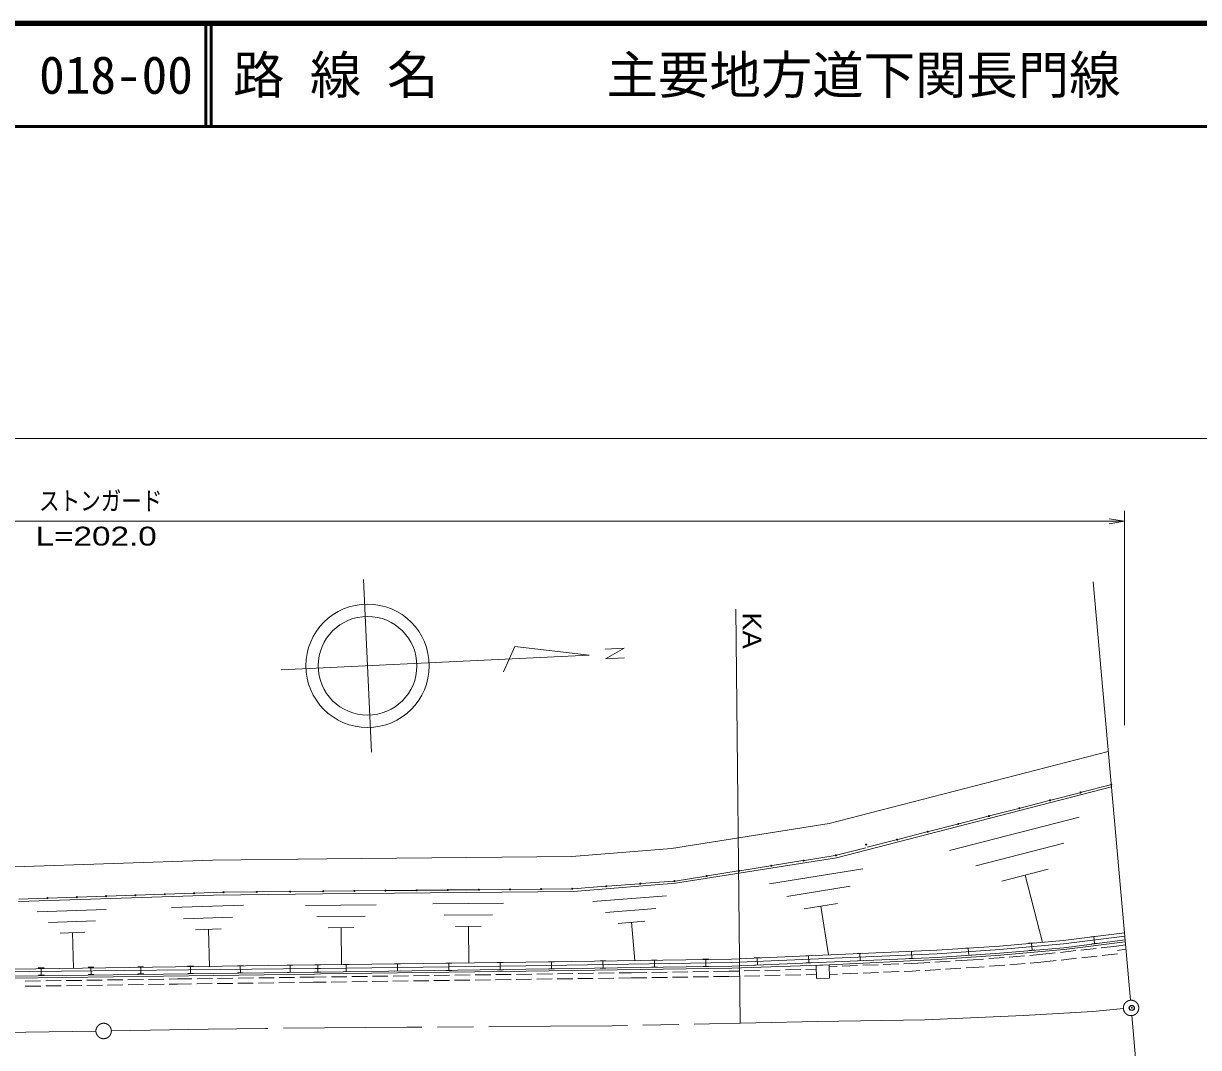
# Model space of a CAD drawing. Units: millimetres, scale not verified. Extents: x 40000 to 680000, y 20000 to 380000.
# Drawn here: x 160004 to 274318, y 280432 to 380000 of the extents above; entities that cross this region are included whole.
import ezdxf
from ezdxf.enums import TextEntityAlignment as Align

# ---------------------------------------------------------------- set-up
doc = ezdxf.new("R2010")
doc.units = ezdxf.units.MM
doc.header["$LTSCALE"] = 1000
doc.header["$PDMODE"] = 32
doc.header["$PDSIZE"] = 500
doc.linetypes.add('CHAIN', pattern=[18.5, 12, -1.5, 3.5, -1.5])
for name, color, linetype, lineweight in [('M-BMK', 2, 'CHAIN', 13), ('M-BMK-OTRS', 5, 'Continuous', 13), ('M-BMK-SRVR', 3, 'Continuous', 13), ('M-STR-HTXT', 7, 'Continuous', 13), ('M-STR-STRC', 7, 'Continuous', 13), ('M-TTL', 2, 'Continuous', 140), ('M-TTL-LINE', 7, 'Continuous', 50), ('M-WORK', 1, 'Continuous', 13)]:
    doc.layers.add(name, color=color, linetype=linetype, lineweight=lineweight)
doc.layers.add('M-OTRS', color=6, linetype='Continuous')
doc.layers.add('M-TTL-TXT', color=7, linetype='Continuous')
doc.styles.add('ＭＳ ゴシック', font='')
doc.styles.add('ＭＳ Ｐゴシック', font='')
doc.styles.get('ＭＳ ゴシック').set_extended_font_data('MS Gothic')
doc.styles.get('ＭＳ Ｐゴシック').set_extended_font_data('MS PGothic')

# ---------------------------------------------------------------- blocks, each defined once
blk = doc.blocks.new('open_arrow')
at = {"color": 0, "linetype": 'Continuous', "lineweight": -2}
blk.add_lwpolyline([(7.5, 1.25), (0, 0), (7.5, -1.25)], dxfattribs=at)

msp = doc.modelspace()

# ---------------------------------------------------------------- linework, layer by layer
at = {"layer": 'M-BMK'}
for points in [[(267011, 284210), (264038, 283946), (257293, 283554), (247688, 283110), (237252, 282944), (217269, 282550), (197287, 282398), (183555, 282292), (177977, 282207), (168550, 282050)], [(167050, 282025), (157969, 281874), (137965, 281550), (117984, 281247), (97823, 280950), (77736, 280677), (68559, 280534)]]:
    msp.add_lwpolyline(points, dxfattribs=at)
for centre in [(267758, 284277), (167800, 282037)]:
    msp.add_circle(centre, 750, dxfattribs=at)
at = {"layer": 'M-BMK-OTRS'}
for p, q in [((267691, 285024), (264069, 325725)), ((271447, 242829), (267824, 283530))]:
    msp.add_line(p, q, dxfattribs=at)
at = {"layer": 'M-BMK-SRVR'}
for p, q in [((193876, 309155), (193076, 325936)), ((207803, 319429), (206718, 316975)), ((215052, 318574), (207803, 319429)), ((216587, 319171), (218436, 319259)), ((218436, 319259), (216627, 318211)), ((215052, 318574), (185086, 317145)), ((216627, 318211), (218484, 318309))]:
    msp.add_line(p, q, dxfattribs=at)
for radius in [6000, 4800]:
    msp.add_circle((193476, 317545), radius, dxfattribs=at)
at = {"layer": 'M-OTRS'}
msp.add_point((267822, 284278), dxfattribs=at)
at = {"layer": 'M-STR-HTXT'}
for p, q in [((67718, 339646), (563100, 339646)), ((67718, 331599), (267119, 331599)), ((267119, 311758), (267119, 332599)), ((229725, 282796), (229300, 323050))]:
    msp.add_line(p, q, dxfattribs=at)
at = {"layer": 'M-STR-STRC'}
for p, q in [((267107, 291590), (261139, 290834)), ((261139, 290834), (254949, 290290)), ((261200, 290509), (254996, 289963)), ((257788, 290560), (258346, 290609)), ((258128, 289887), (258067, 290585)), ((267137, 291256), (261200, 290509)), ((267169, 290893), (261214, 290138)), ((261235, 289951), (267184, 290719)), ((263847, 291195), (264402, 291265)), ((264490, 290570), (263934, 290500)), ((264212, 290535), (264125, 291230)), ((248848, 289880), (228882, 289035)), ((248902, 289545), (228897, 288708)), ((236104, 289360), (236664, 289383)), ((236413, 288672), (236384, 289371)), ((241106, 289569), (241665, 289592)), ((241415, 288881), (241385, 289581)), ((246107, 289778), (246667, 289802)), ((246416, 289091), (246387, 289790)), ((254949, 290290), (248848, 289880)), ((255003, 289592), (248886, 289181)), ((248896, 288995), (255051, 289402)), ((254996, 289963), (248902, 289545)), ((251646, 290084), (252204, 290122)), ((252252, 289424), (251694, 289386)), ((251973, 289405), (251925, 290103)), ((261214, 290138), (255003, 289592)), ((255051, 289402), (261235, 289951)), ((258407, 289912), (257850, 289863)), ((188364, 288119), (139932, 287594)), ((188400, 288453), (158928, 288056)), ((161443, 288177), (162003, 288183)), ((161730, 287480), (161723, 288180)), ((166286, 288230), (166846, 288236)), ((166573, 287533), (166566, 288233)), ((171129, 288282), (171689, 288288)), ((171417, 287585), (171409, 288285)), ((175972, 288335), (176532, 288341)), ((176260, 287638), (176252, 288338)), ((180816, 288387), (181376, 288393)), ((181103, 287690), (181096, 288390)), ((185659, 288439), (186219, 288445)), ((185946, 287742), (185939, 288442)), ((188350, 288469), (188910, 288475)), ((188904, 288125), (188364, 288119)), ((188903, 288460), (188400, 288453)), ((188638, 287772), (188630, 288472)), ((208877, 288732), (188903, 288460)), ((208879, 288371), (188904, 288125)), ((191116, 288502), (191676, 288509)), ((191405, 287805), (191396, 288505)), ((196110, 288563), (196670, 288570)), ((196399, 287867), (196390, 288567)), ((201104, 288625), (201664, 288632)), ((201392, 287928), (201384, 288628)), ((206098, 288686), (206658, 288693)), ((206386, 287990), (206378, 288690)), ((228882, 289035), (208877, 288732)), ((228897, 288708), (208879, 288371)), ((228903, 288335), (208886, 288033)), ((208906, 287846), (228910, 288141)), ((211095, 288758), (211655, 288767)), ((211387, 288063), (211375, 288763)), ((216100, 288842), (216659, 288852)), ((216671, 288152), (216111, 288142)), ((216391, 288147), (216380, 288847)), ((221104, 288926), (221664, 288936)), ((221676, 288236), (221116, 288227)), ((221396, 288231), (221384, 288931)), ((226108, 289011), (226668, 289020)), ((226680, 288320), (226120, 288311)), ((226400, 288316), (226388, 289015)), ((248886, 289181), (228903, 288335)), ((228910, 288141), (238405, 288453)), ((231103, 289150), (231662, 289174)), ((231692, 288474), (231132, 288451)), ((231412, 288463), (231383, 289162)), ((236693, 288684), (236134, 288660)), ((238405, 288453), (248896, 288995)), ((241695, 288893), (241135, 288870)), ((246696, 289102), (246136, 289079)), ((158931, 287186), (188306, 287571)), ((188325, 287752), (158935, 287356)), ((162010, 287483), (161450, 287477)), ((166853, 287536), (166293, 287530)), ((171697, 287588), (171137, 287582)), ((176540, 287641), (175980, 287635)), ((181383, 287693), (180823, 287687)), ((186226, 287746), (185666, 287739)), ((188306, 287571), (188893, 287579)), ((188912, 287760), (188325, 287752)), ((188918, 287775), (188358, 287769)), ((188893, 287579), (208906, 287846)), ((208886, 288033), (188912, 287760)), ((191685, 287809), (191125, 287802)), ((196679, 287870), (196119, 287863)), ((201672, 287932), (201112, 287925)), ((206666, 287993), (206106, 287986)), ((211667, 288067), (211107, 288058))]:
    msp.add_line(p, q, dxfattribs=at)
at = {"layer": 'M-TTL'}
msp.add_line((680000, 380000), (40000, 380000), dxfattribs=at)
at = {"layer": 'M-TTL-LINE'}
for p, q in [((177750, 380000), (177750, 370000)), ((178250, 380000), (178250, 370000)), ((40000, 370000), (680000, 370000))]:
    msp.add_line(p, q, dxfattribs=at)
at = {"layer": 'M-WORK'}
for p, q in [((265539, 309202), (238402, 302211)), ((239094, 298878), (265845, 305769)), ((265752, 305973), (262922, 305246)), ((259800, 304444), (256969, 303717)), ((262776, 305208), (259945, 304482)), ((256824, 303680), (253993, 302953)), ((238402, 302211), (223044, 299782)), ((250872, 302152), (248041, 301425)), ((250109, 299589), (262698, 302832)), ((253848, 302916), (251017, 302189)), ((247896, 301388), (245065, 300661)), ((223044, 299782), (213366, 299003)), ((241944, 299859), (239113, 299133)), ((244920, 300624), (242089, 299897)), ((261202, 300299), (252642, 298094)), ((178404, 298658), (159116, 298010)), ((189504, 298768), (178404, 298658)), ((213366, 299003), (189504, 298768)), ((223447, 296403), (239094, 298878)), ((235823, 298600), (232827, 298122)), ((238966, 299102), (235971, 298624)), ((229536, 297596), (226540, 297118)), ((232679, 298098), (229684, 297620)), ((232574, 296353), (241661, 297790)), ((255175, 296599), (259707, 297766)), ((216629, 296108), (213469, 295874)), ((213519, 295604), (223447, 296403)), ((219939, 296353), (216779, 296119)), ((223248, 296598), (220088, 296364)), ((226392, 297094), (223397, 296616)), ((240437, 296106), (234258, 295129)), ((257441, 297182), (259127, 290636)), ((159531, 294622), (178478, 295259)), ((162258, 294953), (159554, 294864)), ((165113, 295048), (162408, 294958)), ((167968, 295142), (165263, 295053)), ((170823, 295236), (168118, 295147)), ((173677, 295331), (170972, 295241)), ((176532, 295425), (173827, 295336)), ((179387, 295520), (176682, 295430)), ((178478, 295259), (189140, 295364)), ((182622, 295554), (179537, 295523)), ((185857, 295587), (182772, 295556)), ((189092, 295620), (186007, 295589)), ((189140, 295364), (213519, 295604)), ((192121, 295651), (189242, 295622)), ((195149, 295682), (192271, 295653)), ((198177, 295713), (195299, 295684)), ((201206, 295744), (198327, 295715)), ((204234, 295775), (201356, 295746)), ((207263, 295806), (204384, 295776)), ((210291, 295837), (207413, 295807)), ((213319, 295868), (210441, 295838)), ((215390, 294616), (222567, 295193)), ((161341, 293629), (168037, 293854)), ((174413, 294038), (181409, 294273)), ((187424, 294246), (194323, 294314)), ((199818, 294392), (206717, 294460)), ((221511, 293953), (216631, 293560)), ((235942, 293905), (239213, 294422)), ((237578, 294164), (238325, 289438)), ((167001, 292747), (162448, 292594)), ((180327, 293116), (175570, 292956)), ((193230, 293199), (188539, 293153)), ((205624, 293345), (200932, 293299)), ((217872, 292504), (220455, 292712)), ((163555, 291559), (165966, 291640)), ((164761, 291599), (164878, 288117)), ((176727, 291874), (179245, 291959)), ((177986, 291917), (178108, 288279)), ((189653, 292060), (192137, 292085)), ((190895, 292072), (190931, 288485)), ((202047, 292206), (204531, 292230)), ((203289, 292218), (203325, 288630)), ((219164, 292608), (219464, 288876)), ((266353, 290295), (267212, 290413)), ((255902, 289227), (257398, 289344)), ((257896, 289383), (258896, 289461)), ((258896, 289461), (260389, 289628)), ((260886, 289683), (262376, 289850)), ((262873, 289906), (264364, 290073)), ((262955, 289160), (264446, 289327)), ((264861, 290128), (266353, 290295)), ((264943, 289383), (266446, 289551)), ((266431, 289868), (267263, 289984)), ((238386, 288453), (237106, 288419)), ((237106, 288419), (237139, 287142)), ((238419, 287176), (238386, 288453)), ((238390, 288295), (239158, 288325)), ((239657, 288344), (241156, 288403)), ((241656, 288422), (243155, 288481)), ((243654, 288500), (245153, 288559)), ((245653, 288578), (246420, 288608)), ((246420, 288608), (248167, 288709)), ((248666, 288738), (250164, 288824)), ((249708, 288047), (251206, 288133)), ((250663, 288853), (252410, 288954)), ((251705, 288162), (252461, 288206)), ((252410, 288954), (253410, 289032)), ((252461, 288206), (253471, 288285)), ((253908, 289071), (255404, 289188)), ((253969, 288324), (255465, 288440)), ((255963, 288479), (257459, 288596)), ((257957, 288635), (258967, 288714)), ((258967, 288714), (260471, 288882)), ((260967, 288938), (262458, 289105)), ((162169, 286911), (163669, 286932)), ((164169, 286939), (165669, 286961)), ((166169, 286968), (167669, 286989)), ((168169, 286996), (169668, 287017)), ((170168, 287024), (171668, 287045)), ((172168, 287052), (173668, 287073)), ((174168, 287080), (174994, 287092)), ((174994, 287092), (176384, 287111)), ((176884, 287118), (178384, 287138)), ((178884, 287145), (180384, 287166)), ((180884, 287173), (182384, 287193)), ((182884, 287200), (184384, 287221)), ((184884, 287228), (186383, 287248)), ((186883, 287255), (188274, 287274)), ((188274, 287274), (189462, 287290)), ((189962, 287297), (191462, 287318)), ((191962, 287325), (193462, 287345)), ((193961, 287352), (195461, 287373)), ((195961, 287380), (197461, 287400)), ((197961, 287407), (199461, 287428)), ((199938, 286934), (201438, 286955)), ((199961, 287435), (201461, 287455)), ((201938, 286962), (203438, 286982)), ((201961, 287462), (203461, 287483)), ((203938, 286989), (205437, 287010)), ((203961, 287489), (205460, 287510)), ((205937, 287017), (207437, 287037)), ((205960, 287517), (207460, 287538)), ((207937, 287044), (209437, 287065)), ((207960, 287544), (209460, 287565)), ((209937, 287071), (211437, 287092)), ((209960, 287572), (211460, 287592)), ((211937, 287099), (213437, 287119)), ((211960, 287599), (213460, 287620)), ((213937, 287126), (215436, 287147)), ((213960, 287627), (215459, 287647)), ((215936, 287154), (217436, 287174)), ((215959, 287654), (217459, 287675)), ((217936, 287181), (219155, 287198)), ((217959, 287682), (219147, 287698)), ((219147, 287698), (220638, 287721)), ((219155, 287198), (220647, 287221)), ((221138, 287728), (222638, 287751)), ((221147, 287228), (222647, 287251)), ((223138, 287759), (224637, 287782)), ((223147, 287259), (224647, 287282)), ((225137, 287789), (226637, 287812)), ((225147, 287290), (226647, 287312)), ((227137, 287820), (228628, 287843)), ((227147, 287320), (228639, 287343)), ((228628, 287843), (229623, 287865)), ((228639, 287343), (229635, 287365)), ((230123, 287876), (231622, 287910)), ((230135, 287377), (231634, 287410)), ((232122, 287922), (233622, 287955)), ((232134, 287422), (233634, 287456)), ((234122, 287967), (235621, 288001)), ((234134, 287467), (235633, 287501)), ((236121, 288012), (237116, 288034)), ((236133, 287512), (237129, 287534)), ((237139, 287142), (238419, 287176)), ((238410, 287545), (239186, 287575)), ((239685, 287595), (241184, 287653)), ((241684, 287673), (243183, 287731)), ((243682, 287751), (245181, 287809)), ((245681, 287829), (246457, 287859)), ((246457, 287859), (247212, 287902)), ((247712, 287931), (249209, 288018)), ((160169, 286883), (161669, 286904)), ((160180, 286383), (161680, 286404)), ((162180, 286411), (163680, 286432)), ((164180, 286440), (165680, 286461)), ((166180, 286468), (167680, 286489)), ((168180, 286496), (169679, 286517)), ((170179, 286524), (171679, 286545)), ((172179, 286552), (173679, 286573)), ((174179, 286580), (175001, 286592)), ((175001, 286592), (176361, 286611)), ((176861, 286617), (178361, 286638)), ((178861, 286645), (180361, 286666)), ((180861, 286672), (182360, 286693)), ((182860, 286700), (184360, 286720)), ((184860, 286727), (186360, 286748)), ((186860, 286755), (188220, 286773)), ((188220, 286773), (189439, 286790)), ((189939, 286797), (191439, 286818)), ((191939, 286824), (193439, 286845)), ((193938, 286852), (195438, 286872)), ((195938, 286879), (197438, 286900)), ((197938, 286907), (199438, 286927))]:
    msp.add_line(p, q, dxfattribs=at)
for centre in [(262849, 305227), (265825, 305991), (259873, 304463), (253921, 302935), (256897, 303699), (250945, 302171), (244992, 300642), (247968, 301406), (241985, 300156), (235897, 298612), (239040, 299114), (239040, 299114), (229610, 297608), (232753, 298110), (216704, 296114), (220013, 296359), (223323, 296604), (226466, 297106), (162333, 294956), (165188, 295050), (168043, 295145), (170897, 295239), (173752, 295333), (176607, 295428), (179462, 295522), (182697, 295555), (185932, 295588), (189167, 295621), (189167, 295621), (192196, 295652), (195224, 295683), (198252, 295714), (201281, 295745), (204309, 295776), (207338, 295807), (210366, 295838), (213394, 295869)]:
    msp.add_circle(centre, 50, dxfattribs=at)

# ---------------------------------------------------------------- block references
at = {"layer": 'M-STR-HTXT', "xscale": 200, "yscale": 200, "rotation": 180}
msp.add_blockref('open_arrow', (267119, 331599), dxfattribs=at)

# ---------------------------------------------------------------- texts
at = {"layer": 'M-STR-HTXT', "style": 'ＭＳ Ｐゴシック', "width": 0.8}
msp.add_text('ストンガード', height=1833, dxfattribs=at).set_placement((161514, 332118), align=Align.BOTTOM_LEFT)
at = {"layer": 'M-STR-HTXT', "style": 'ＭＳ Ｐゴシック', "width": 1.35}
msp.add_text('L=202.0', height=1833, dxfattribs=at).set_placement((167072, 328689), align=Align.BOTTOM_CENTER)
at = {"layer": 'M-STR-HTXT', "style": 'ＭＳ Ｐゴシック', "width": 1.1}
msp.add_text('KA', height=1833, rotation=270.109, dxfattribs=at).set_placement((229406, 322722), align=Align.BOTTOM_LEFT)
at = {"layer": 'M-TTL-TXT', "style": 'ＭＳ ゴシック'}
for s, p in [('路 線 名', (180380, 375000)), ('主要地方道下関長門線', (216734, 375000)), ('018-00', (161521, 375000))]:
    msp.add_text(s, height=3666, dxfattribs=at).set_placement(p, align=Align.MIDDLE_LEFT)

doc.saveas('drawing.dxf')
